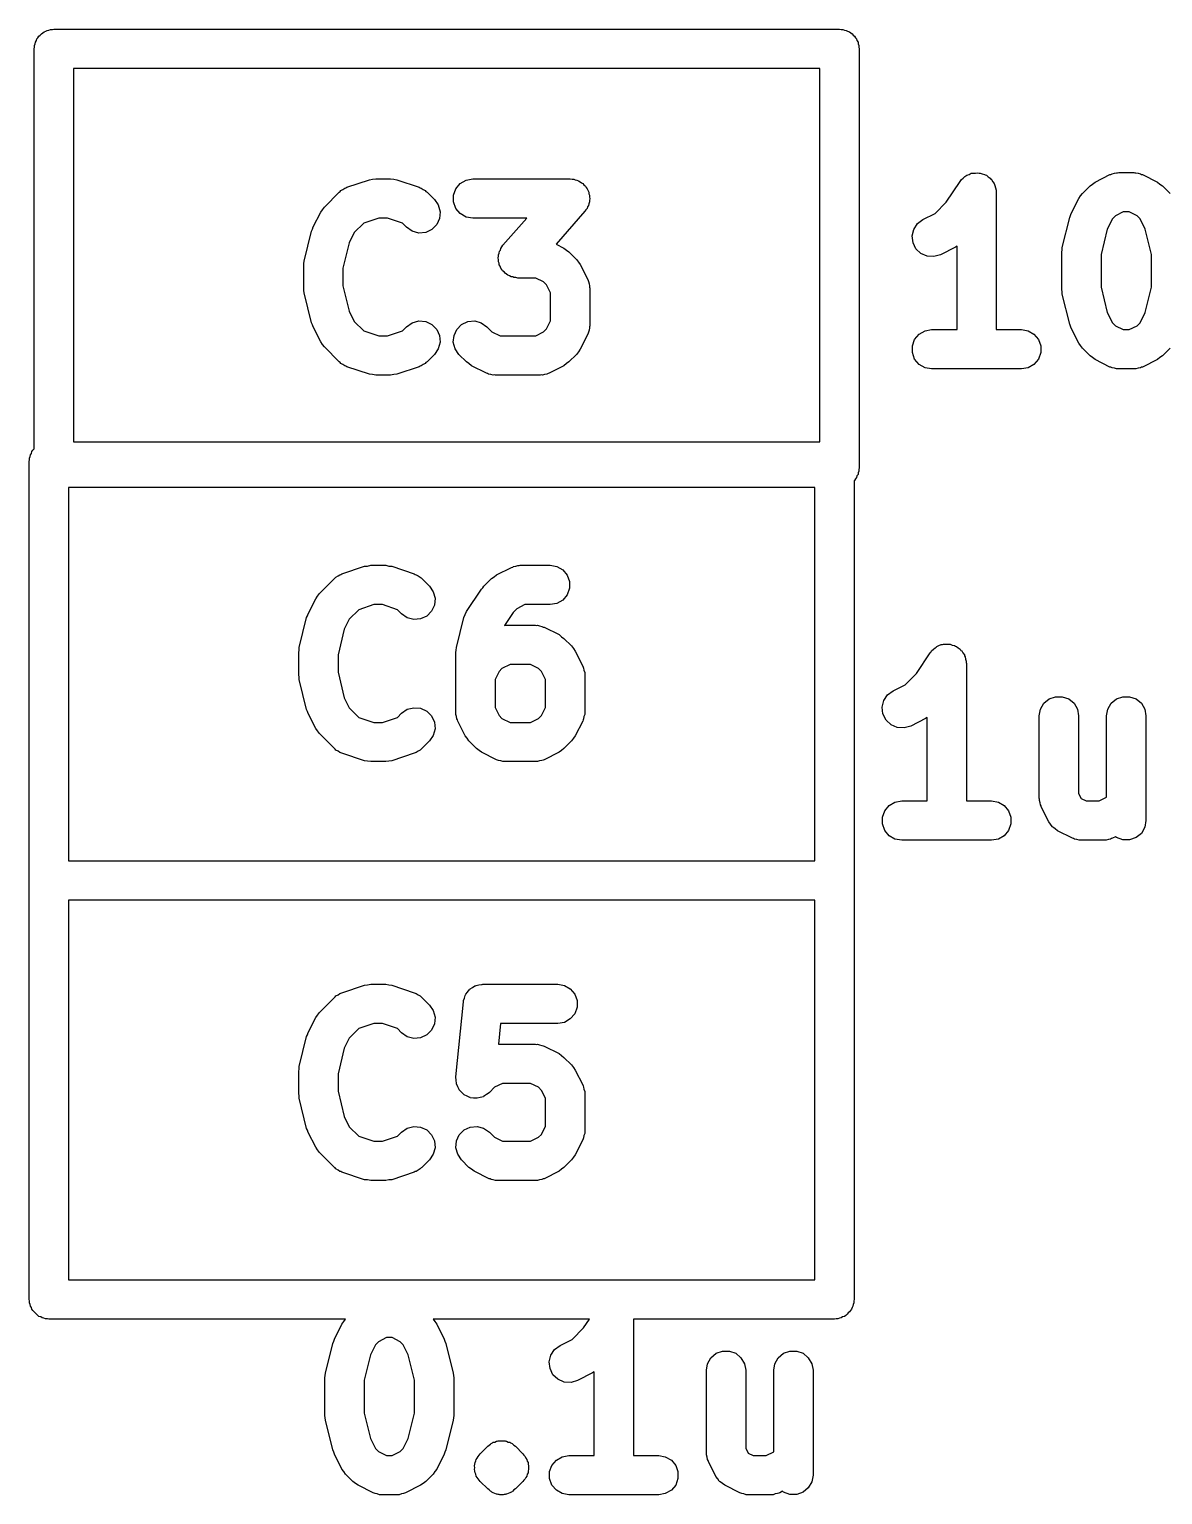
# Model space of a CAD drawing. Extents: x 103.2 to 159.1, y -150.7 to -109.
# Drawn here: x 122.83 to 127.15, y -148.65 to -143.05 of the extents above; entities that cross this region are included whole.
import ezdxf

# ---------------------------------------------------------------- set-up
doc = ezdxf.new("R2010")
doc.units = 0
doc.header["$MEASUREMENT"] = 0
doc.layers.add('BLACK', color=7, linetype='CONTINUOUS')

msp = doc.modelspace()

# ---------------------------------------------------------------- linework, layer by layer
at = {"layer": 'Black'}
for p, q in [((122.877, -143.063), (122.882, -143.059)), ((122.882, -143.059), (122.888, -143.056)), ((122.888, -143.056), (122.893, -143.053)), ((122.893, -143.053), (122.9, -143.052)), ((122.9, -143.052), (122.906, -143.05)), ((122.906, -143.05), (122.913, -143.05)), ((122.913, -143.05), (122.919, -143.049)), ((122.919, -143.049), (125.919, -143.049)), ((125.919, -143.049), (125.926, -143.05)), ((125.926, -143.05), (125.932, -143.05)), ((125.932, -143.05), (125.938, -143.052)), ((125.938, -143.052), (125.945, -143.053)), ((125.945, -143.053), (125.95, -143.056)), ((125.95, -143.056), (125.957, -143.059)), ((125.957, -143.059), (125.962, -143.063)), ((122.845, -143.111), (122.847, -143.104)), ((122.845, -143.117), (122.845, -143.111)), ((122.847, -143.104), (122.849, -143.098)), ((122.849, -143.098), (122.852, -143.092)), ((122.852, -143.092), (122.854, -143.086)), ((122.854, -143.086), (122.858, -143.081)), ((122.858, -143.081), (122.862, -143.075)), ((122.862, -143.075), (122.867, -143.071)), ((122.867, -143.071), (122.871, -143.066)), ((122.871, -143.066), (122.877, -143.063)), ((125.962, -143.063), (125.967, -143.066)), ((125.967, -143.066), (125.972, -143.071)), ((125.972, -143.071), (125.977, -143.075)), ((125.977, -143.075), (125.98, -143.081)), ((125.98, -143.081), (125.984, -143.086)), ((125.984, -143.086), (125.986, -143.092)), ((125.986, -143.092), (125.99, -143.098)), ((125.99, -143.098), (125.991, -143.104)), ((125.991, -143.104), (125.993, -143.111)), ((125.993, -143.111), (125.993, -143.117)), ((122.844, -143.124), (122.845, -143.117)), ((122.844, -144.65), (122.844, -143.124)), ((125.993, -143.117), (125.994, -143.124)), ((125.994, -143.124), (125.994, -144.724)), ((125.844, -143.199), (122.994, -143.199)), ((122.994, -143.199), (122.994, -144.625)), ((125.844, -144.625), (125.844, -143.199)), ((126.385, -143.623), (126.392, -143.617)), ((126.392, -143.617), (126.398, -143.611)), ((126.398, -143.611), (126.402, -143.609)), ((126.402, -143.609), (126.405, -143.606)), ((126.405, -143.606), (126.414, -143.603)), ((126.414, -143.603), (126.422, -143.599)), ((126.422, -143.599), (126.426, -143.599)), ((126.426, -143.599), (126.43, -143.598)), ((126.43, -143.598), (126.439, -143.598)), ((126.439, -143.598), (126.448, -143.597)), ((126.448, -143.597), (126.452, -143.598)), ((126.452, -143.598), (126.456, -143.598)), ((126.456, -143.598), (126.464, -143.601)), ((126.464, -143.601), (126.473, -143.603)), ((126.473, -143.603), (126.476, -143.605)), ((126.476, -143.605), (126.48, -143.606)), ((126.48, -143.606), (126.487, -143.612)), ((126.487, -143.612), (126.495, -143.617)), ((126.495, -143.617), (126.497, -143.621)), ((126.895, -143.633), (126.952, -143.604)), ((126.952, -143.604), (126.956, -143.603)), ((126.956, -143.603), (126.96, -143.601)), ((126.96, -143.601), (126.969, -143.599)), ((126.969, -143.599), (126.977, -143.597)), ((126.977, -143.597), (126.981, -143.597)), ((126.981, -143.597), (126.986, -143.596)), ((126.986, -143.596), (127.043, -143.596)), ((127.043, -143.596), (127.047, -143.597)), ((127.047, -143.597), (127.051, -143.597)), ((127.051, -143.597), (127.06, -143.599)), ((127.06, -143.599), (127.069, -143.601)), ((127.069, -143.601), (127.072, -143.603)), ((127.072, -143.603), (127.076, -143.604)), ((127.076, -143.604), (127.134, -143.633)), ((123.952, -143.728), (124.009, -143.671)), ((124.009, -143.671), (124.012, -143.668)), ((124.012, -143.668), (124.015, -143.665)), ((124.015, -143.665), (124.023, -143.661)), ((124.023, -143.661), (124.03, -143.656)), ((124.03, -143.656), (124.034, -143.655)), ((124.034, -143.655), (124.038, -143.652)), ((124.038, -143.652), (124.124, -143.624)), ((124.124, -143.624), (124.136, -143.622)), ((124.136, -143.622), (124.148, -143.62)), ((124.148, -143.62), (124.205, -143.62)), ((124.205, -143.62), (124.217, -143.622)), ((124.217, -143.622), (124.229, -143.624)), ((124.229, -143.624), (124.314, -143.652)), ((124.314, -143.652), (124.318, -143.655)), ((124.318, -143.655), (124.322, -143.656)), ((124.322, -143.656), (124.329, -143.661)), ((124.329, -143.661), (124.337, -143.665)), ((124.337, -143.665), (124.34, -143.668)), ((124.34, -143.668), (124.344, -143.671)), ((124.344, -143.671), (124.372, -143.699)), ((124.445, -143.682), (124.454, -143.658)), ((124.454, -143.658), (124.471, -143.638)), ((124.471, -143.638), (124.493, -143.625)), ((124.493, -143.625), (124.519, -143.62)), ((124.519, -143.62), (124.891, -143.62)), ((124.891, -143.62), (124.898, -143.621)), ((124.898, -143.621), (124.905, -143.621)), ((124.905, -143.621), (124.91, -143.624)), ((124.91, -143.624), (124.916, -143.625)), ((124.916, -143.625), (124.923, -143.628)), ((124.923, -143.628), (124.929, -143.631)), ((124.929, -143.631), (124.934, -143.635)), ((124.934, -143.635), (124.939, -143.638)), ((124.939, -143.638), (124.943, -143.643)), ((124.943, -143.643), (124.949, -143.648)), ((124.949, -143.648), (124.952, -143.653)), ((124.952, -143.653), (124.955, -143.658)), ((124.955, -143.658), (124.958, -143.664)), ((124.958, -143.664), (124.962, -143.671)), ((124.962, -143.671), (124.962, -143.677)), ((126.327, -143.709), (126.38, -143.63)), ((126.38, -143.63), (126.383, -143.627)), ((126.383, -143.627), (126.385, -143.623)), ((126.497, -143.621), (126.5, -143.623)), ((126.5, -143.623), (126.505, -143.631)), ((126.505, -143.631), (126.51, -143.638)), ((126.51, -143.638), (126.511, -143.642)), ((126.511, -143.642), (126.513, -143.646)), ((126.513, -143.646), (126.515, -143.655)), ((126.515, -143.655), (126.517, -143.663)), ((126.517, -143.663), (126.517, -143.667)), ((126.517, -143.667), (126.518, -143.671)), ((126.518, -143.671), (126.518, -144.196)), ((126.847, -143.676), (126.876, -143.647)), ((126.876, -143.647), (126.885, -143.64)), ((126.885, -143.64), (126.895, -143.633)), ((127.134, -143.633), (127.143, -143.64)), ((127.143, -143.64), (127.153, -143.647)), ((127.153, -143.647), (127.182, -143.676)), ((123.945, -143.738), (123.952, -143.728)), ((124.372, -143.699), (124.387, -143.72)), ((124.387, -143.72), (124.394, -143.746)), ((124.445, -143.708), (124.445, -143.682)), ((124.454, -143.733), (124.445, -143.708)), ((124.957, -143.727), (124.955, -143.733)), ((124.96, -143.722), (124.957, -143.727)), ((124.962, -143.715), (124.96, -143.722)), ((124.962, -143.677), (124.964, -143.682)), ((124.964, -143.708), (124.962, -143.715)), ((124.964, -143.682), (124.964, -143.689)), ((124.964, -143.689), (124.966, -143.697)), ((124.966, -143.697), (124.964, -143.702)), ((124.964, -143.702), (124.964, -143.708)), ((126.284, -143.753), (126.327, -143.709)), ((126.804, -143.752), (126.833, -143.695)), ((126.833, -143.695), (126.84, -143.685)), ((126.84, -143.685), (126.847, -143.676)), ((123.909, -143.804), (123.938, -143.747)), ((123.938, -143.747), (123.945, -143.738)), ((124.16, -143.77), (124.102, -143.789)), ((124.193, -143.77), (124.16, -143.77)), ((124.25, -143.789), (124.193, -143.77)), ((124.392, -143.772), (124.381, -143.795)), ((124.394, -143.746), (124.392, -143.772)), ((124.471, -143.752), (124.454, -143.733)), ((124.493, -143.766), (124.471, -143.752)), ((124.519, -143.77), (124.493, -143.766)), ((124.725, -143.77), (124.519, -143.77)), ((124.634, -143.874), (124.725, -143.77)), ((124.947, -143.744), (124.837, -143.87)), ((124.951, -143.738), (124.947, -143.744)), ((124.955, -143.733), (124.951, -143.738)), ((126.217, -143.791), (126.238, -143.776)), ((126.238, -143.776), (126.284, -143.753)), ((126.77, -143.882), (126.799, -143.768)), ((126.799, -143.768), (126.802, -143.76)), ((126.802, -143.76), (126.804, -143.752)), ((126.962, -143.773), (126.942, -143.812)), ((126.973, -143.762), (126.962, -143.773)), ((127.003, -143.746), (126.973, -143.762)), ((127.025, -143.746), (127.003, -143.746)), ((127.056, -143.762), (127.025, -143.746)), ((127.067, -143.773), (127.056, -143.762)), ((127.086, -143.812), (127.067, -143.773)), ((123.875, -143.934), (123.903, -143.82)), ((123.903, -143.82), (123.907, -143.812)), ((123.907, -143.812), (123.909, -143.804)), ((124.066, -143.825), (124.047, -143.864)), ((124.102, -143.789), (124.066, -143.825)), ((124.266, -143.805), (124.25, -143.789)), ((124.287, -143.82), (124.266, -143.805)), ((124.313, -143.827), (124.287, -143.82)), ((124.339, -143.825), (124.313, -143.827)), ((124.362, -143.814), (124.339, -143.825)), ((124.381, -143.795), (124.362, -143.814)), ((126.197, -143.838), (126.203, -143.813)), ((126.2, -143.864), (126.197, -143.838)), ((126.203, -143.813), (126.217, -143.791)), ((126.942, -143.812), (126.918, -143.909)), ((127.111, -143.909), (127.086, -143.812)), ((124.047, -143.864), (124.023, -143.961)), ((124.619, -143.904), (124.621, -143.896)), ((124.621, -143.896), (124.624, -143.892)), ((124.624, -143.892), (124.626, -143.886)), ((124.626, -143.886), (124.63, -143.88)), ((124.63, -143.88), (124.634, -143.874)), ((124.837, -143.87), (124.867, -143.885)), ((124.867, -143.885), (124.877, -143.892)), ((124.877, -143.892), (124.886, -143.899)), ((126.211, -143.888), (126.2, -143.864)), ((126.23, -143.905), (126.211, -143.888)), ((126.362, -143.881), (126.305, -143.91)), ((126.368, -143.877), (126.362, -143.881)), ((126.368, -144.196), (126.368, -143.877)), ((126.768, -143.9), (126.769, -143.891)), ((126.769, -143.891), (126.77, -143.882)), ((123.873, -143.952), (123.874, -143.943)), ((123.873, -144.038), (123.873, -143.952)), ((123.874, -143.943), (123.875, -143.934)), ((124.616, -143.922), (124.617, -143.916)), ((124.617, -143.929), (124.616, -143.922)), ((124.617, -143.911), (124.619, -143.904)), ((124.617, -143.916), (124.617, -143.911)), ((124.617, -143.937), (124.617, -143.929)), ((124.619, -143.942), (124.617, -143.937)), ((124.62, -143.948), (124.619, -143.942)), ((124.623, -143.954), (124.62, -143.948)), ((124.626, -143.961), (124.623, -143.954)), ((124.886, -143.899), (124.915, -143.928)), ((124.915, -143.928), (124.922, -143.938)), ((124.922, -143.938), (124.929, -143.947)), ((124.929, -143.947), (124.958, -144.004)), ((126.254, -143.916), (126.23, -143.905)), ((126.28, -143.917), (126.254, -143.916)), ((126.305, -143.91), (126.28, -143.917)), ((126.768, -144.043), (126.768, -143.9)), ((126.918, -143.909), (126.918, -144.034)), ((127.111, -144.034), (127.111, -143.909)), ((124.023, -143.961), (124.023, -144.029)), ((124.629, -143.966), (124.626, -143.961)), ((124.632, -143.971), (124.629, -143.966)), ((124.638, -143.975), (124.632, -143.971)), ((124.642, -143.981), (124.638, -143.975)), ((124.647, -143.984), (124.642, -143.981)), ((124.652, -143.988), (124.647, -143.984)), ((124.659, -143.99), (124.652, -143.988)), ((124.665, -143.994), (124.659, -143.99)), ((124.671, -143.995), (124.665, -143.994)), ((124.676, -143.997), (124.671, -143.995)), ((124.683, -143.997), (124.676, -143.997)), ((124.691, -143.999), (124.683, -143.997)), ((124.759, -143.999), (124.691, -143.999)), ((124.789, -144.014), (124.759, -143.999)), ((124.958, -144.004), (124.959, -144.008)), ((124.959, -144.008), (124.961, -144.012)), ((123.874, -144.047), (123.873, -144.038)), ((123.875, -144.056), (123.874, -144.047)), ((123.903, -144.17), (123.875, -144.056)), ((124.023, -144.029), (124.047, -144.126)), ((124.8, -144.025), (124.789, -144.014)), ((124.816, -144.056), (124.8, -144.025)), ((124.816, -144.163), (124.816, -144.056)), ((124.961, -144.012), (124.963, -144.021)), ((124.963, -144.021), (124.965, -144.029)), ((124.965, -144.029), (124.965, -144.034)), ((124.965, -144.034), (124.966, -144.038)), ((124.966, -144.038), (124.966, -144.181)), ((126.769, -144.052), (126.768, -144.043)), ((126.77, -144.061), (126.769, -144.052)), ((126.799, -144.175), (126.77, -144.061)), ((126.918, -144.034), (126.942, -144.131)), ((127.086, -144.131), (127.111, -144.034)), ((123.907, -144.178), (123.903, -144.17)), ((123.909, -144.186), (123.907, -144.178)), ((124.047, -144.126), (124.066, -144.165)), ((124.066, -144.165), (124.102, -144.201)), ((124.266, -144.185), (124.287, -144.17)), ((124.287, -144.17), (124.313, -144.163)), ((124.313, -144.163), (124.339, -144.165)), ((124.339, -144.165), (124.362, -144.176)), ((124.362, -144.176), (124.381, -144.195)), ((124.458, -144.195), (124.476, -144.176)), ((124.476, -144.176), (124.5, -144.165)), ((124.5, -144.165), (124.526, -144.163)), ((124.526, -144.163), (124.551, -144.17)), ((124.551, -144.17), (124.572, -144.185)), ((124.8, -144.193), (124.816, -144.163)), ((126.802, -144.183), (126.799, -144.175)), ((126.942, -144.131), (126.962, -144.17)), ((126.962, -144.17), (126.973, -144.181)), ((127.056, -144.181), (127.067, -144.17)), ((127.067, -144.17), (127.086, -144.131)), ((123.938, -144.243), (123.909, -144.186)), ((124.102, -144.201), (124.16, -144.22)), ((124.16, -144.22), (124.193, -144.22)), ((124.193, -144.22), (124.25, -144.201)), ((124.25, -144.201), (124.266, -144.185)), ((124.381, -144.195), (124.392, -144.218)), ((124.392, -144.218), (124.394, -144.244)), ((124.444, -144.244), (124.447, -144.218)), ((124.447, -144.218), (124.458, -144.195)), ((124.572, -144.185), (124.592, -144.205)), ((124.592, -144.205), (124.623, -144.22)), ((124.623, -144.22), (124.759, -144.22)), ((124.759, -144.22), (124.789, -144.205)), ((124.789, -144.205), (124.8, -144.193)), ((124.958, -144.214), (124.929, -144.271)), ((124.959, -144.21), (124.958, -144.214)), ((124.961, -144.206), (124.959, -144.21)), ((124.963, -144.198), (124.961, -144.206)), ((124.965, -144.189), (124.963, -144.198)), ((124.966, -144.181), (124.965, -144.185)), ((124.965, -144.185), (124.965, -144.189)), ((126.198, -144.258), (126.206, -144.234)), ((126.206, -144.234), (126.223, -144.214)), ((126.223, -144.214), (126.246, -144.201)), ((126.246, -144.201), (126.271, -144.196)), ((126.271, -144.196), (126.368, -144.196)), ((126.518, -144.196), (126.614, -144.196)), ((126.614, -144.196), (126.64, -144.201)), ((126.64, -144.201), (126.662, -144.214)), ((126.662, -144.214), (126.679, -144.234)), ((126.679, -144.234), (126.688, -144.258)), ((126.804, -144.191), (126.802, -144.183)), ((126.833, -144.248), (126.804, -144.191)), ((126.973, -144.181), (127.003, -144.196)), ((127.003, -144.196), (127.025, -144.196)), ((127.025, -144.196), (127.056, -144.181)), ((123.945, -144.253), (123.938, -144.243)), ((123.952, -144.262), (123.945, -144.253)), ((124.009, -144.319), (123.952, -144.262)), ((124.387, -144.27), (124.372, -144.291)), ((124.394, -144.244), (124.387, -144.27)), ((124.451, -144.27), (124.444, -144.244)), ((124.466, -144.291), (124.451, -144.27)), ((124.922, -144.281), (124.915, -144.291)), ((124.929, -144.271), (124.922, -144.281)), ((126.198, -144.284), (126.198, -144.258)), ((126.206, -144.309), (126.198, -144.284)), ((126.688, -144.284), (126.679, -144.309)), ((126.688, -144.258), (126.688, -144.284)), ((126.84, -144.257), (126.833, -144.248)), ((126.847, -144.267), (126.84, -144.257)), ((126.876, -144.296), (126.847, -144.267)), ((127.182, -144.267), (127.153, -144.296)), ((124.012, -144.322), (124.009, -144.319)), ((124.015, -144.325), (124.012, -144.322)), ((124.023, -144.329), (124.015, -144.325)), ((124.03, -144.334), (124.023, -144.329)), ((124.034, -144.336), (124.03, -144.334)), ((124.038, -144.338), (124.034, -144.336)), ((124.124, -144.366), (124.038, -144.338)), ((124.314, -144.338), (124.229, -144.366)), ((124.318, -144.336), (124.314, -144.338)), ((124.322, -144.334), (124.318, -144.336)), ((124.329, -144.329), (124.322, -144.334)), ((124.337, -144.325), (124.329, -144.329)), ((124.34, -144.322), (124.337, -144.325)), ((124.344, -144.319), (124.34, -144.322)), ((124.372, -144.291), (124.344, -144.319)), ((124.495, -144.319), (124.466, -144.291)), ((124.504, -144.326), (124.495, -144.319)), ((124.514, -144.334), (124.504, -144.326)), ((124.571, -144.362), (124.514, -144.334)), ((124.867, -144.334), (124.81, -144.362)), ((124.877, -144.326), (124.867, -144.334)), ((124.886, -144.319), (124.877, -144.326)), ((124.915, -144.291), (124.886, -144.319)), ((126.223, -144.329), (126.206, -144.309)), ((126.246, -144.342), (126.223, -144.329)), ((126.271, -144.346), (126.246, -144.342)), ((126.614, -144.346), (126.271, -144.346)), ((126.64, -144.342), (126.614, -144.346)), ((126.662, -144.329), (126.64, -144.342)), ((126.679, -144.309), (126.662, -144.329)), ((126.885, -144.303), (126.876, -144.296)), ((126.895, -144.31), (126.885, -144.303)), ((126.952, -144.339), (126.895, -144.31)), ((126.956, -144.34), (126.952, -144.339)), ((126.96, -144.342), (126.956, -144.34)), ((126.969, -144.343), (126.96, -144.342)), ((126.977, -144.346), (126.969, -144.343)), ((126.981, -144.346), (126.977, -144.346)), ((126.986, -144.346), (126.981, -144.346)), ((127.043, -144.346), (126.986, -144.346)), ((127.047, -144.346), (127.043, -144.346)), ((127.051, -144.346), (127.047, -144.346)), ((127.06, -144.343), (127.051, -144.346)), ((127.069, -144.342), (127.06, -144.343)), ((127.072, -144.34), (127.069, -144.342)), ((127.076, -144.339), (127.072, -144.34)), ((127.134, -144.31), (127.076, -144.339)), ((127.143, -144.303), (127.134, -144.31)), ((127.153, -144.296), (127.143, -144.303)), ((124.136, -144.368), (124.124, -144.366)), ((124.148, -144.37), (124.136, -144.368)), ((124.205, -144.37), (124.148, -144.37)), ((124.217, -144.368), (124.205, -144.37)), ((124.229, -144.366), (124.217, -144.368)), ((124.575, -144.363), (124.571, -144.362)), ((124.579, -144.366), (124.575, -144.363)), ((124.588, -144.367), (124.579, -144.366)), ((124.596, -144.37), (124.588, -144.367)), ((124.601, -144.369), (124.596, -144.37)), ((124.605, -144.37), (124.601, -144.369)), ((124.776, -144.37), (124.605, -144.37)), ((124.78, -144.369), (124.776, -144.37)), ((124.785, -144.37), (124.78, -144.369)), ((124.793, -144.367), (124.785, -144.37)), ((124.802, -144.366), (124.793, -144.367)), ((124.806, -144.363), (124.802, -144.366)), ((124.81, -144.362), (124.806, -144.363)), ((122.994, -144.625), (125.844, -144.625)), ((122.826, -144.687), (122.828, -144.681)), ((122.828, -144.681), (122.83, -144.674)), ((122.83, -144.674), (122.833, -144.669)), ((122.833, -144.669), (122.835, -144.662)), ((122.835, -144.662), (122.839, -144.657)), ((122.839, -144.657), (122.843, -144.652)), ((122.843, -144.652), (122.844, -144.65)), ((122.825, -144.7), (122.826, -144.694)), ((122.825, -147.9), (122.825, -144.7)), ((122.826, -144.694), (122.826, -144.687)), ((125.993, -144.737), (125.991, -144.743)), ((125.994, -144.724), (125.993, -144.73)), ((125.993, -144.73), (125.993, -144.737)), ((125.977, -144.772), (125.975, -144.773)), ((125.975, -144.773), (125.975, -147.9)), ((125.98, -144.766), (125.977, -144.772)), ((125.984, -144.761), (125.98, -144.766)), ((125.986, -144.755), (125.984, -144.761)), ((125.99, -144.749), (125.986, -144.755)), ((125.991, -144.743), (125.99, -144.749)), ((125.825, -144.799), (122.975, -144.799)), ((122.975, -144.799), (122.975, -146.225)), ((125.825, -146.225), (125.825, -144.799)), ((124.015, -145.131), (124.019, -145.129)), ((124.019, -145.129), (124.105, -145.1)), ((124.105, -145.1), (124.117, -145.099)), ((124.117, -145.099), (124.129, -145.096)), ((124.129, -145.096), (124.186, -145.096)), ((124.186, -145.096), (124.198, -145.099)), ((124.198, -145.099), (124.209, -145.1)), ((124.209, -145.1), (124.295, -145.129)), ((124.295, -145.129), (124.299, -145.131)), ((124.609, -145.133), (124.666, -145.104)), ((124.666, -145.104), (124.671, -145.103)), ((124.671, -145.103), (124.674, -145.101)), ((124.674, -145.101), (124.683, -145.099)), ((124.683, -145.099), (124.691, -145.097)), ((124.691, -145.097), (124.696, -145.097)), ((124.696, -145.097), (124.7, -145.096)), ((124.7, -145.096), (124.814, -145.096)), ((124.814, -145.096), (124.84, -145.101)), ((124.84, -145.101), (124.862, -145.114)), ((124.862, -145.114), (124.879, -145.134)), ((123.933, -145.204), (123.99, -145.147)), ((123.99, -145.147), (123.993, -145.144)), ((123.993, -145.144), (123.996, -145.141)), ((123.996, -145.141), (124.004, -145.137)), ((124.004, -145.137), (124.011, -145.132)), ((124.011, -145.132), (124.015, -145.131)), ((124.299, -145.131), (124.303, -145.132)), ((124.303, -145.132), (124.31, -145.137)), ((124.31, -145.137), (124.318, -145.141)), ((124.318, -145.141), (124.321, -145.144)), ((124.321, -145.144), (124.324, -145.147)), ((124.324, -145.147), (124.353, -145.176)), ((124.353, -145.176), (124.368, -145.197)), ((124.552, -145.187), (124.557, -145.182)), ((124.557, -145.182), (124.561, -145.176)), ((124.561, -145.176), (124.59, -145.147)), ((124.59, -145.147), (124.6, -145.14)), ((124.6, -145.14), (124.609, -145.133)), ((124.879, -145.134), (124.888, -145.158)), ((124.888, -145.184), (124.879, -145.209)), ((124.888, -145.158), (124.888, -145.184)), ((123.89, -145.281), (123.919, -145.224)), ((123.919, -145.224), (123.926, -145.214)), ((123.926, -145.214), (123.933, -145.204)), ((124.368, -145.197), (124.375, -145.222)), ((124.375, -145.222), (124.372, -145.248)), ((124.495, -145.273), (124.552, -145.187)), ((124.84, -145.242), (124.814, -145.246)), ((124.862, -145.229), (124.84, -145.242)), ((124.879, -145.209), (124.862, -145.229)), ((123.856, -145.41), (123.884, -145.296)), ((123.884, -145.296), (123.888, -145.289)), ((123.888, -145.289), (123.89, -145.281)), ((124.083, -145.266), (124.047, -145.302)), ((124.141, -145.246), (124.083, -145.266)), ((124.174, -145.246), (124.141, -145.246)), ((124.231, -145.266), (124.174, -145.246)), ((124.247, -145.282), (124.231, -145.266)), ((124.268, -145.297), (124.247, -145.282)), ((124.293, -145.303), (124.268, -145.297)), ((124.343, -145.29), (124.319, -145.301)), ((124.361, -145.272), (124.343, -145.29)), ((124.372, -145.248), (124.361, -145.272)), ((124.456, -145.41), (124.484, -145.296)), ((124.484, -145.296), (124.49, -145.284)), ((124.49, -145.284), (124.495, -145.273)), ((124.673, -145.276), (124.64, -145.326)), ((124.687, -145.262), (124.673, -145.276)), ((124.718, -145.246), (124.687, -145.262)), ((124.814, -145.246), (124.718, -145.246)), ((124.028, -145.34), (124.004, -145.438)), ((124.047, -145.302), (124.028, -145.34)), ((124.319, -145.301), (124.293, -145.303)), ((124.64, -145.326), (124.643, -145.325)), ((124.643, -145.325), (124.757, -145.325)), ((124.757, -145.325), (124.761, -145.326)), ((124.761, -145.326), (124.766, -145.325)), ((124.766, -145.325), (124.774, -145.328)), ((124.774, -145.328), (124.783, -145.33)), ((124.783, -145.33), (124.787, -145.332)), ((124.787, -145.332), (124.791, -145.333)), ((124.791, -145.333), (124.848, -145.361)), ((123.855, -145.42), (123.856, -145.41)), ((124.455, -145.42), (124.456, -145.41)), ((124.848, -145.361), (124.857, -145.369)), ((124.857, -145.369), (124.867, -145.376)), ((124.867, -145.376), (124.896, -145.404)), ((124.896, -145.404), (124.903, -145.414)), ((126.284, -145.411), (126.288, -145.409)), ((126.288, -145.409), (126.291, -145.406)), ((126.291, -145.406), (126.299, -145.403)), ((126.299, -145.403), (126.308, -145.399)), ((126.308, -145.399), (126.312, -145.399)), ((126.312, -145.399), (126.316, -145.398)), ((126.316, -145.398), (126.325, -145.398)), ((126.325, -145.398), (126.333, -145.397)), ((126.333, -145.397), (126.337, -145.398)), ((126.337, -145.398), (126.342, -145.398)), ((126.342, -145.398), (126.35, -145.401)), ((126.35, -145.401), (126.359, -145.403)), ((126.359, -145.403), (126.362, -145.405)), ((126.362, -145.405), (126.366, -145.406)), ((126.366, -145.406), (126.373, -145.412)), ((123.854, -145.429), (123.855, -145.42)), ((123.854, -145.514), (123.854, -145.429)), ((124.004, -145.438), (124.004, -145.505)), ((124.454, -145.429), (124.455, -145.42)), ((124.454, -145.657), (124.454, -145.429)), ((124.903, -145.414), (124.91, -145.424)), ((124.91, -145.424), (124.939, -145.481)), ((126.213, -145.509), (126.266, -145.43)), ((126.266, -145.43), (126.269, -145.427)), ((126.269, -145.427), (126.271, -145.423)), ((126.271, -145.423), (126.278, -145.417)), ((126.278, -145.417), (126.284, -145.411)), ((126.373, -145.412), (126.38, -145.417)), ((126.38, -145.417), (126.383, -145.421)), ((126.383, -145.421), (126.386, -145.423)), ((126.386, -145.423), (126.39, -145.431)), ((126.39, -145.431), (126.396, -145.438)), ((126.396, -145.438), (126.397, -145.442)), ((126.397, -145.442), (126.399, -145.446)), ((126.399, -145.446), (126.401, -145.455)), ((126.401, -145.455), (126.403, -145.463)), ((126.403, -145.463), (126.403, -145.467)), ((123.855, -145.523), (123.854, -145.514)), ((124.004, -145.505), (124.028, -145.602)), ((124.619, -145.502), (124.604, -145.532)), ((124.63, -145.49), (124.619, -145.502)), ((124.661, -145.475), (124.63, -145.49)), ((124.739, -145.475), (124.661, -145.475)), ((124.77, -145.49), (124.739, -145.475)), ((124.781, -145.502), (124.77, -145.49)), ((124.796, -145.532), (124.781, -145.502)), ((124.939, -145.481), (124.94, -145.485)), ((124.94, -145.485), (124.942, -145.489)), ((124.942, -145.489), (124.943, -145.497)), ((124.943, -145.497), (124.946, -145.506)), ((124.946, -145.506), (124.946, -145.51)), ((124.946, -145.51), (124.946, -145.514)), ((124.946, -145.514), (124.946, -145.657)), ((126.17, -145.553), (126.213, -145.509)), ((126.403, -145.467), (126.404, -145.471)), ((126.404, -145.471), (126.404, -145.996)), ((123.856, -145.532), (123.855, -145.523)), ((123.884, -145.647), (123.856, -145.532)), ((124.604, -145.532), (124.604, -145.639)), ((124.796, -145.639), (124.796, -145.532)), ((126.103, -145.591), (126.124, -145.576)), ((126.124, -145.576), (126.17, -145.553)), ((124.028, -145.602), (124.047, -145.641)), ((126.082, -145.638), (126.088, -145.613)), ((126.088, -145.613), (126.103, -145.591)), ((126.687, -145.646), (126.7, -145.623)), ((126.7, -145.623), (126.72, -145.606)), ((126.72, -145.606), (126.744, -145.598)), ((126.744, -145.598), (126.77, -145.598)), ((126.77, -145.598), (126.795, -145.606)), ((126.795, -145.606), (126.815, -145.623)), ((126.815, -145.623), (126.828, -145.646)), ((126.944, -145.646), (126.957, -145.623)), ((126.957, -145.623), (126.977, -145.606)), ((126.977, -145.606), (127.001, -145.598)), ((127.001, -145.598), (127.027, -145.598)), ((127.027, -145.598), (127.052, -145.606)), ((127.052, -145.606), (127.072, -145.623)), ((127.072, -145.623), (127.085, -145.646)), ((123.888, -145.654), (123.884, -145.647)), ((123.89, -145.662), (123.888, -145.654)), ((123.919, -145.719), (123.89, -145.662)), ((124.047, -145.641), (124.083, -145.677)), ((124.083, -145.677), (124.141, -145.696)), ((124.174, -145.696), (124.231, -145.677)), ((124.231, -145.677), (124.247, -145.661)), ((124.247, -145.661), (124.268, -145.646)), ((124.268, -145.646), (124.293, -145.64)), ((124.293, -145.64), (124.319, -145.642)), ((124.319, -145.642), (124.343, -145.653)), ((124.343, -145.653), (124.361, -145.671)), ((124.361, -145.671), (124.372, -145.695)), ((124.454, -145.661), (124.454, -145.657)), ((124.454, -145.666), (124.454, -145.661)), ((124.457, -145.674), (124.454, -145.666)), ((124.458, -145.683), (124.457, -145.674)), ((124.46, -145.687), (124.458, -145.683)), ((124.461, -145.691), (124.46, -145.687)), ((124.604, -145.639), (124.619, -145.67)), ((124.619, -145.67), (124.63, -145.681)), ((124.63, -145.681), (124.661, -145.696)), ((124.739, -145.696), (124.77, -145.681)), ((124.77, -145.681), (124.781, -145.67)), ((124.781, -145.67), (124.796, -145.639)), ((124.94, -145.687), (124.939, -145.691)), ((124.942, -145.683), (124.94, -145.687)), ((124.943, -145.674), (124.942, -145.683)), ((124.946, -145.666), (124.943, -145.674)), ((124.946, -145.657), (124.946, -145.661)), ((124.946, -145.661), (124.946, -145.666)), ((126.085, -145.664), (126.082, -145.638)), ((126.097, -145.688), (126.085, -145.664)), ((126.116, -145.705), (126.097, -145.688)), ((126.248, -145.681), (126.191, -145.71)), ((126.254, -145.677), (126.248, -145.681)), ((126.254, -145.996), (126.254, -145.677)), ((126.682, -145.671), (126.687, -145.646)), ((126.682, -145.986), (126.682, -145.671)), ((126.828, -145.646), (126.832, -145.671)), ((126.832, -145.671), (126.832, -145.968)), ((126.939, -145.671), (126.944, -145.646)), ((126.939, -145.982), (126.939, -145.671)), ((127.085, -145.646), (127.089, -145.671)), ((127.089, -145.671), (127.089, -146.071)), ((123.926, -145.729), (123.919, -145.719)), ((123.933, -145.739), (123.926, -145.729)), ((123.99, -145.796), (123.933, -145.739)), ((124.141, -145.696), (124.174, -145.696)), ((124.375, -145.721), (124.368, -145.746)), ((124.372, -145.695), (124.375, -145.721)), ((124.49, -145.748), (124.461, -145.691)), ((124.661, -145.696), (124.739, -145.696)), ((124.939, -145.691), (124.91, -145.748)), ((126.14, -145.716), (126.116, -145.705)), ((126.166, -145.717), (126.14, -145.716)), ((126.191, -145.71), (126.166, -145.717)), ((123.993, -145.798), (123.99, -145.796)), ((123.996, -145.802), (123.993, -145.798)), ((124.321, -145.798), (124.318, -145.802)), ((124.324, -145.796), (124.321, -145.798)), ((124.353, -145.767), (124.324, -145.796)), ((124.368, -145.746), (124.353, -145.767)), ((124.497, -145.757), (124.49, -145.748)), ((124.504, -145.767), (124.497, -145.757)), ((124.533, -145.796), (124.504, -145.767)), ((124.543, -145.803), (124.533, -145.796)), ((124.867, -145.796), (124.857, -145.803)), ((124.896, -145.767), (124.867, -145.796)), ((124.903, -145.757), (124.896, -145.767)), ((124.91, -145.748), (124.903, -145.757)), ((124.004, -145.806), (123.996, -145.802)), ((124.011, -145.811), (124.004, -145.806)), ((124.015, -145.812), (124.011, -145.811)), ((124.019, -145.814), (124.015, -145.812)), ((124.105, -145.843), (124.019, -145.814)), ((124.117, -145.844), (124.105, -145.843)), ((124.129, -145.846), (124.117, -145.844)), ((124.186, -145.846), (124.129, -145.846)), ((124.198, -145.844), (124.186, -145.846)), ((124.209, -145.843), (124.198, -145.844)), ((124.295, -145.814), (124.209, -145.843)), ((124.299, -145.812), (124.295, -145.814)), ((124.303, -145.811), (124.299, -145.812)), ((124.31, -145.806), (124.303, -145.811)), ((124.318, -145.802), (124.31, -145.806)), ((124.552, -145.81), (124.543, -145.803)), ((124.609, -145.839), (124.552, -145.81)), ((124.613, -145.84), (124.609, -145.839)), ((124.617, -145.842), (124.613, -145.84)), ((124.626, -145.843), (124.617, -145.842)), ((124.634, -145.846), (124.626, -145.843)), ((124.639, -145.846), (124.634, -145.846)), ((124.643, -145.846), (124.639, -145.846)), ((124.757, -145.846), (124.643, -145.846)), ((124.761, -145.846), (124.757, -145.846)), ((124.766, -145.846), (124.761, -145.846)), ((124.774, -145.843), (124.766, -145.846)), ((124.783, -145.842), (124.774, -145.843)), ((124.787, -145.84), (124.783, -145.842)), ((124.791, -145.839), (124.787, -145.84)), ((124.848, -145.81), (124.791, -145.839)), ((124.857, -145.803), (124.848, -145.81)), ((126.832, -145.968), (126.842, -145.987)), ((126.092, -146.034), (126.109, -146.014)), ((126.109, -146.014), (126.131, -146.001)), ((126.131, -146.001), (126.157, -145.996)), ((126.157, -145.996), (126.254, -145.996)), ((126.404, -145.996), (126.5, -145.996)), ((126.5, -145.996), (126.526, -146.001)), ((126.526, -146.001), (126.548, -146.014)), ((126.548, -146.014), (126.565, -146.034)), ((126.683, -145.99), (126.682, -145.986)), ((126.683, -145.994), (126.683, -145.99)), ((126.685, -146.003), (126.683, -145.994)), ((126.687, -146.011), (126.685, -146.003)), ((126.689, -146.015), (126.687, -146.011)), ((126.69, -146.019), (126.689, -146.015)), ((126.719, -146.076), (126.69, -146.019)), ((126.842, -145.987), (126.861, -145.996)), ((126.861, -145.996), (126.911, -145.996)), ((126.911, -145.996), (126.939, -145.982)), ((126.083, -146.058), (126.092, -146.034)), ((126.083, -146.084), (126.083, -146.058)), ((126.565, -146.034), (126.574, -146.058)), ((126.574, -146.058), (126.574, -146.084)), ((126.725, -146.085), (126.719, -146.076)), ((127.089, -146.071), (127.085, -146.097)), ((126.092, -146.109), (126.083, -146.084)), ((126.109, -146.129), (126.092, -146.109)), ((126.131, -146.142), (126.109, -146.129)), ((126.548, -146.129), (126.526, -146.142)), ((126.565, -146.109), (126.548, -146.129)), ((126.574, -146.084), (126.565, -146.109)), ((126.731, -146.094), (126.725, -146.085)), ((126.733, -146.096), (126.731, -146.094)), ((126.734, -146.097), (126.733, -146.096)), ((126.743, -146.103), (126.734, -146.097)), ((126.752, -146.11), (126.743, -146.103)), ((126.809, -146.139), (126.752, -146.11)), ((126.973, -146.133), (126.962, -146.139)), ((126.977, -146.136), (126.973, -146.133)), ((127.001, -146.145), (126.977, -146.136)), ((127.052, -146.136), (127.027, -146.145)), ((127.072, -146.12), (127.052, -146.136)), ((127.085, -146.097), (127.072, -146.12)), ((126.157, -146.146), (126.131, -146.142)), ((126.5, -146.146), (126.157, -146.146)), ((126.526, -146.142), (126.5, -146.146)), ((126.813, -146.14), (126.809, -146.139)), ((126.817, -146.142), (126.813, -146.14)), ((126.826, -146.143), (126.817, -146.142)), ((126.834, -146.146), (126.826, -146.143)), ((126.839, -146.146), (126.834, -146.146)), ((126.843, -146.146), (126.839, -146.146)), ((126.929, -146.146), (126.843, -146.146)), ((126.933, -146.146), (126.929, -146.146)), ((126.937, -146.146), (126.933, -146.146)), ((126.946, -146.143), (126.937, -146.146)), ((126.954, -146.142), (126.946, -146.143)), ((126.958, -146.14), (126.954, -146.142)), ((126.962, -146.139), (126.958, -146.14)), ((127.027, -146.145), (127.001, -146.145)), ((122.975, -146.225), (125.825, -146.225)), ((125.825, -146.375), (122.975, -146.375)), ((122.975, -146.375), (122.975, -147.825)), ((125.825, -147.825), (125.825, -146.375)), ((124.117, -146.699), (124.129, -146.696)), ((124.129, -146.696), (124.186, -146.696)), ((124.186, -146.696), (124.198, -146.699)), ((124.542, -146.699), (124.552, -146.697)), ((124.552, -146.697), (124.554, -146.697)), ((124.554, -146.697), (124.557, -146.696)), ((124.557, -146.696), (124.843, -146.696)), ((124.843, -146.696), (124.869, -146.701)), ((123.933, -146.804), (123.99, -146.747)), ((123.99, -146.747), (123.993, -146.744)), ((123.993, -146.744), (123.996, -146.741)), ((123.996, -146.741), (124.004, -146.737)), ((124.004, -146.737), (124.011, -146.732)), ((124.011, -146.732), (124.015, -146.731)), ((124.015, -146.731), (124.019, -146.729)), ((124.019, -146.729), (124.105, -146.7)), ((124.105, -146.7), (124.117, -146.699)), ((124.198, -146.699), (124.209, -146.7)), ((124.209, -146.7), (124.295, -146.729)), ((124.295, -146.729), (124.299, -146.731)), ((124.299, -146.731), (124.303, -146.732)), ((124.303, -146.732), (124.31, -146.737)), ((124.31, -146.737), (124.318, -146.741)), ((124.318, -146.741), (124.321, -146.744)), ((124.321, -146.744), (124.324, -146.747)), ((124.324, -146.747), (124.353, -146.776)), ((124.483, -146.758), (124.487, -146.749)), ((124.487, -146.749), (124.49, -146.739)), ((124.49, -146.739), (124.491, -146.737)), ((124.491, -146.737), (124.492, -146.734)), ((124.492, -146.734), (124.499, -146.726)), ((124.499, -146.726), (124.505, -146.718)), ((124.505, -146.718), (124.507, -146.716)), ((124.507, -146.716), (124.509, -146.714)), ((124.509, -146.714), (124.518, -146.709)), ((124.518, -146.709), (124.526, -146.703)), ((124.526, -146.703), (124.529, -146.702)), ((124.529, -146.702), (124.531, -146.701)), ((124.531, -146.701), (124.542, -146.699)), ((124.869, -146.701), (124.891, -146.714)), ((124.891, -146.714), (124.908, -146.734)), ((124.908, -146.734), (124.917, -146.758)), ((123.926, -146.814), (123.933, -146.804)), ((124.353, -146.776), (124.368, -146.797)), ((124.368, -146.797), (124.375, -146.822)), ((124.454, -147.05), (124.483, -146.764)), ((124.483, -146.761), (124.483, -146.758)), ((124.483, -146.764), (124.483, -146.761)), ((124.908, -146.809), (124.891, -146.829)), ((124.917, -146.784), (124.908, -146.809)), ((124.917, -146.758), (124.917, -146.784)), ((123.89, -146.881), (123.919, -146.824)), ((123.919, -146.824), (123.926, -146.814)), ((124.141, -146.846), (124.083, -146.866)), ((124.174, -146.846), (124.141, -146.846)), ((124.231, -146.866), (124.174, -146.846)), ((124.372, -146.848), (124.361, -146.872)), ((124.375, -146.822), (124.372, -146.848)), ((124.625, -146.846), (124.617, -146.925)), ((124.843, -146.846), (124.625, -146.846)), ((124.869, -146.842), (124.843, -146.846)), ((124.891, -146.829), (124.869, -146.842)), ((123.856, -147.01), (123.884, -146.896)), ((123.884, -146.896), (123.888, -146.889)), ((123.888, -146.889), (123.89, -146.881)), ((124.047, -146.902), (124.028, -146.94)), ((124.083, -146.866), (124.047, -146.902)), ((124.247, -146.882), (124.231, -146.866)), ((124.268, -146.897), (124.247, -146.882)), ((124.293, -146.903), (124.268, -146.897)), ((124.319, -146.901), (124.293, -146.903)), ((124.343, -146.89), (124.319, -146.901)), ((124.361, -146.872), (124.343, -146.89)), ((124.028, -146.94), (124.004, -147.038)), ((124.617, -146.925), (124.757, -146.925)), ((124.757, -146.925), (124.761, -146.926)), ((124.761, -146.926), (124.766, -146.925)), ((124.766, -146.925), (124.774, -146.928)), ((124.774, -146.928), (124.783, -146.93)), ((124.783, -146.93), (124.787, -146.932)), ((124.787, -146.932), (124.791, -146.933)), ((124.791, -146.933), (124.848, -146.961)), ((124.848, -146.961), (124.857, -146.969)), ((124.857, -146.969), (124.867, -146.976)), ((124.867, -146.976), (124.896, -147.004)), ((123.854, -147.029), (123.855, -147.02)), ((123.854, -147.114), (123.854, -147.029)), ((123.855, -147.02), (123.856, -147.01)), ((124.896, -147.004), (124.903, -147.014)), ((124.903, -147.014), (124.91, -147.024)), ((124.91, -147.024), (124.939, -147.081)), ((124.004, -147.038), (124.004, -147.105)), ((124.454, -147.051), (124.454, -147.05)), ((124.454, -147.05), (124.454, -147.05)), ((124.455, -147.063), (124.454, -147.051)), ((124.456, -147.076), (124.455, -147.063)), ((124.456, -147.077), (124.456, -147.076)), ((124.456, -147.076), (124.456, -147.076)), ((124.461, -147.088), (124.456, -147.077)), ((124.467, -147.099), (124.461, -147.088)), ((124.632, -147.075), (124.602, -147.09)), ((124.739, -147.075), (124.632, -147.075)), ((124.77, -147.09), (124.739, -147.075)), ((124.939, -147.081), (124.94, -147.085)), ((124.94, -147.085), (124.942, -147.089)), ((124.942, -147.089), (124.943, -147.097)), ((123.855, -147.123), (123.854, -147.114)), ((123.856, -147.132), (123.855, -147.123)), ((123.884, -147.247), (123.856, -147.132)), ((124.004, -147.105), (124.028, -147.202)), ((124.467, -147.1), (124.467, -147.099)), ((124.476, -147.109), (124.467, -147.1)), ((124.467, -147.1), (124.467, -147.1)), ((124.485, -147.118), (124.476, -147.109)), ((124.486, -147.119), (124.485, -147.118)), ((124.485, -147.118), (124.485, -147.118)), ((124.497, -147.124), (124.486, -147.119)), ((124.508, -147.129), (124.497, -147.124)), ((124.509, -147.129), (124.508, -147.129)), ((124.509, -147.13), (124.509, -147.129)), ((124.522, -147.131), (124.509, -147.13)), ((124.534, -147.132), (124.522, -147.131)), ((124.535, -147.132), (124.534, -147.132)), ((124.547, -147.129), (124.535, -147.132)), ((124.535, -147.132), (124.535, -147.132)), ((124.559, -147.126), (124.547, -147.129)), ((124.56, -147.125), (124.559, -147.126)), ((124.571, -147.118), (124.56, -147.125)), ((124.56, -147.125), (124.56, -147.125)), ((124.581, -147.111), (124.571, -147.118)), ((124.582, -147.11), (124.581, -147.11)), ((124.581, -147.11), (124.581, -147.111)), ((124.602, -147.09), (124.582, -147.11)), ((124.781, -147.102), (124.77, -147.09)), ((124.796, -147.132), (124.781, -147.102)), ((124.796, -147.239), (124.796, -147.132)), ((124.943, -147.097), (124.946, -147.106)), ((124.946, -147.106), (124.946, -147.11)), ((124.946, -147.11), (124.946, -147.114)), ((124.946, -147.114), (124.946, -147.257)), ((123.888, -147.254), (123.884, -147.247)), ((123.89, -147.262), (123.888, -147.254)), ((124.028, -147.202), (124.047, -147.241)), ((124.047, -147.241), (124.083, -147.277)), ((124.247, -147.261), (124.268, -147.246)), ((124.268, -147.246), (124.293, -147.24)), ((124.293, -147.24), (124.319, -147.242)), ((124.319, -147.242), (124.343, -147.253)), ((124.343, -147.253), (124.361, -147.271)), ((124.467, -147.271), (124.486, -147.253)), ((124.486, -147.253), (124.509, -147.242)), ((124.509, -147.242), (124.535, -147.24)), ((124.535, -147.24), (124.56, -147.246)), ((124.56, -147.246), (124.582, -147.261)), ((124.781, -147.27), (124.796, -147.239)), ((124.946, -147.257), (124.946, -147.261)), ((123.919, -147.319), (123.89, -147.262)), ((124.083, -147.277), (124.141, -147.296)), ((124.141, -147.296), (124.174, -147.296)), ((124.174, -147.296), (124.231, -147.277)), ((124.231, -147.277), (124.247, -147.261)), ((124.361, -147.271), (124.372, -147.295)), ((124.372, -147.295), (124.375, -147.321)), ((124.454, -147.321), (124.456, -147.295)), ((124.456, -147.295), (124.467, -147.271)), ((124.582, -147.261), (124.602, -147.281)), ((124.602, -147.281), (124.632, -147.296)), ((124.632, -147.296), (124.739, -147.296)), ((124.739, -147.296), (124.77, -147.281)), ((124.77, -147.281), (124.781, -147.27)), ((124.939, -147.291), (124.91, -147.348)), ((124.94, -147.287), (124.939, -147.291)), ((124.942, -147.283), (124.94, -147.287)), ((124.943, -147.274), (124.942, -147.283)), ((124.946, -147.266), (124.943, -147.274)), ((124.946, -147.261), (124.946, -147.266)), ((123.926, -147.329), (123.919, -147.319)), ((123.933, -147.339), (123.926, -147.329)), ((123.99, -147.396), (123.933, -147.339)), ((124.353, -147.367), (124.324, -147.396)), ((124.368, -147.346), (124.353, -147.367)), ((124.375, -147.321), (124.368, -147.346)), ((124.461, -147.346), (124.454, -147.321)), ((124.476, -147.367), (124.461, -147.346)), ((124.504, -147.396), (124.476, -147.367)), ((124.896, -147.367), (124.867, -147.396)), ((124.903, -147.357), (124.896, -147.367)), ((124.91, -147.348), (124.903, -147.357)), ((123.993, -147.398), (123.99, -147.396)), ((123.996, -147.402), (123.993, -147.398)), ((124.004, -147.406), (123.996, -147.402)), ((124.011, -147.411), (124.004, -147.406)), ((124.015, -147.412), (124.011, -147.411)), ((124.019, -147.414), (124.015, -147.412)), ((124.105, -147.443), (124.019, -147.414)), ((124.295, -147.414), (124.209, -147.443)), ((124.299, -147.412), (124.295, -147.414)), ((124.303, -147.411), (124.299, -147.412)), ((124.31, -147.406), (124.303, -147.411)), ((124.318, -147.402), (124.31, -147.406)), ((124.321, -147.398), (124.318, -147.402)), ((124.324, -147.396), (124.321, -147.398)), ((124.514, -147.403), (124.504, -147.396)), ((124.524, -147.41), (124.514, -147.403)), ((124.581, -147.439), (124.524, -147.41)), ((124.848, -147.41), (124.791, -147.439)), ((124.857, -147.403), (124.848, -147.41)), ((124.867, -147.396), (124.857, -147.403)), ((124.117, -147.444), (124.105, -147.443)), ((124.129, -147.446), (124.117, -147.444)), ((124.186, -147.446), (124.129, -147.446)), ((124.198, -147.444), (124.186, -147.446)), ((124.209, -147.443), (124.198, -147.444)), ((124.585, -147.44), (124.581, -147.439)), ((124.589, -147.442), (124.585, -147.44)), ((124.597, -147.443), (124.589, -147.442)), ((124.606, -147.446), (124.597, -147.443)), ((124.61, -147.446), (124.606, -147.446)), ((124.614, -147.446), (124.61, -147.446)), ((124.757, -147.446), (124.614, -147.446)), ((124.761, -147.446), (124.757, -147.446)), ((124.766, -147.446), (124.761, -147.446)), ((124.774, -147.443), (124.766, -147.446)), ((124.783, -147.442), (124.774, -147.443)), ((124.787, -147.44), (124.783, -147.442)), ((124.791, -147.439), (124.787, -147.44)), ((122.975, -147.825), (125.825, -147.825)), ((122.826, -147.906), (122.825, -147.9)), ((122.826, -147.913), (122.826, -147.906)), ((122.828, -147.919), (122.826, -147.913)), ((122.83, -147.926), (122.828, -147.919)), ((122.833, -147.931), (122.83, -147.926)), ((125.97, -147.926), (125.967, -147.931)), ((125.972, -147.919), (125.97, -147.926)), ((125.974, -147.913), (125.972, -147.919)), ((125.975, -147.9), (125.974, -147.906)), ((125.974, -147.906), (125.974, -147.913)), ((122.835, -147.938), (122.833, -147.931)), ((122.839, -147.943), (122.835, -147.938)), ((122.843, -147.948), (122.839, -147.943)), ((122.848, -147.952), (122.843, -147.948)), ((122.852, -147.957), (122.848, -147.952)), ((122.857, -147.961), (122.852, -147.957)), ((122.862, -147.965), (122.857, -147.961)), ((122.869, -147.967), (122.862, -147.965)), ((122.874, -147.97), (122.869, -147.967)), ((122.881, -147.972), (122.874, -147.97)), ((122.887, -147.974), (122.881, -147.972)), ((122.894, -147.974), (122.887, -147.974)), ((122.9, -147.975), (122.894, -147.974)), ((124.033, -147.975), (122.9, -147.975)), ((124.026, -147.985), (124.033, -147.976)), ((124.033, -147.976), (124.033, -147.975)), ((124.965, -147.975), (124.367, -147.975)), ((124.367, -147.975), (124.367, -147.976)), ((124.367, -147.976), (124.374, -147.985)), ((124.942, -148.009), (124.965, -147.975)), ((125.9, -147.975), (125.132, -147.975)), ((125.132, -147.975), (125.132, -148.496)), ((125.906, -147.974), (125.9, -147.975)), ((125.913, -147.974), (125.906, -147.974)), ((125.919, -147.972), (125.913, -147.974)), ((125.926, -147.97), (125.919, -147.972)), ((125.931, -147.967), (125.926, -147.97)), ((125.938, -147.965), (125.931, -147.967)), ((125.943, -147.961), (125.938, -147.965)), ((125.948, -147.957), (125.943, -147.961)), ((125.952, -147.952), (125.948, -147.957)), ((125.957, -147.948), (125.952, -147.952)), ((125.961, -147.943), (125.957, -147.948)), ((125.965, -147.938), (125.961, -147.943)), ((125.967, -147.931), (125.965, -147.938)), ((123.99, -148.052), (124.019, -147.995)), ((124.019, -147.995), (124.026, -147.985)), ((124.374, -147.985), (124.381, -147.995)), ((124.381, -147.995), (124.41, -148.052)), ((124.898, -148.053), (124.942, -148.009)), ((123.956, -148.182), (123.984, -148.068)), ((123.984, -148.068), (123.988, -148.06)), ((123.988, -148.06), (123.99, -148.052)), ((124.147, -148.073), (124.128, -148.112)), ((124.159, -148.062), (124.147, -148.073)), ((124.189, -148.046), (124.159, -148.062)), ((124.211, -148.046), (124.189, -148.046)), ((124.241, -148.062), (124.211, -148.046)), ((124.253, -148.073), (124.241, -148.062)), ((124.272, -148.112), (124.253, -148.073)), ((124.41, -148.052), (124.412, -148.06)), ((124.412, -148.06), (124.416, -148.068)), ((124.416, -148.068), (124.444, -148.182)), ((124.817, -148.113), (124.831, -148.091)), ((124.831, -148.091), (124.852, -148.076)), ((124.852, -148.076), (124.898, -148.053)), ((124.128, -148.112), (124.104, -148.209)), ((124.296, -148.209), (124.272, -148.112)), ((124.811, -148.138), (124.817, -148.113)), ((124.814, -148.164), (124.811, -148.138)), ((125.411, -148.171), (125.415, -148.146)), ((125.415, -148.146), (125.428, -148.123)), ((125.428, -148.123), (125.448, -148.106)), ((125.448, -148.106), (125.473, -148.098)), ((125.473, -148.098), (125.499, -148.098)), ((125.499, -148.098), (125.523, -148.106)), ((125.523, -148.106), (125.543, -148.123)), ((125.543, -148.123), (125.556, -148.146)), ((125.556, -148.146), (125.561, -148.171)), ((125.668, -148.171), (125.672, -148.146)), ((125.672, -148.146), (125.685, -148.123)), ((125.685, -148.123), (125.705, -148.106)), ((125.705, -148.106), (125.73, -148.098)), ((125.73, -148.098), (125.756, -148.098)), ((125.756, -148.098), (125.78, -148.106)), ((125.78, -148.106), (125.8, -148.123)), ((125.8, -148.123), (125.813, -148.146)), ((125.813, -148.146), (125.818, -148.171)), ((123.954, -148.2), (123.955, -148.191)), ((123.954, -148.343), (123.954, -148.2)), ((123.955, -148.191), (123.956, -148.182)), ((124.444, -148.182), (124.445, -148.191)), ((124.445, -148.191), (124.446, -148.2)), ((124.446, -148.2), (124.446, -148.343)), ((124.825, -148.188), (124.814, -148.164)), ((124.844, -148.205), (124.825, -148.188)), ((124.868, -148.216), (124.844, -148.205)), ((124.976, -148.181), (124.919, -148.21)), ((124.982, -148.177), (124.976, -148.181)), ((124.982, -148.496), (124.982, -148.177)), ((125.411, -148.486), (125.411, -148.171)), ((125.561, -148.171), (125.561, -148.468)), ((125.668, -148.482), (125.668, -148.171)), ((125.818, -148.171), (125.818, -148.571)), ((124.104, -148.209), (124.104, -148.334)), ((124.296, -148.334), (124.296, -148.209)), ((124.894, -148.217), (124.868, -148.216)), ((124.919, -148.21), (124.894, -148.217)), ((123.955, -148.352), (123.954, -148.343)), ((123.956, -148.361), (123.955, -148.352)), ((123.984, -148.475), (123.956, -148.361)), ((124.104, -148.334), (124.128, -148.431)), ((124.272, -148.431), (124.296, -148.334)), ((124.444, -148.361), (124.416, -148.475)), ((124.445, -148.352), (124.444, -148.361)), ((124.446, -148.343), (124.445, -148.352)), ((124.128, -148.431), (124.147, -148.47)), ((124.253, -148.47), (124.272, -148.431)), ((123.988, -148.483), (123.984, -148.475)), ((123.99, -148.491), (123.988, -148.483)), ((124.147, -148.47), (124.159, -148.481)), ((124.159, -148.481), (124.189, -148.496)), ((124.211, -148.496), (124.241, -148.481)), ((124.241, -148.481), (124.253, -148.47)), ((124.412, -148.483), (124.41, -148.491)), ((124.416, -148.475), (124.412, -148.483)), ((124.547, -148.49), (124.576, -148.461)), ((124.576, -148.461), (124.581, -148.457)), ((124.581, -148.457), (124.586, -148.453)), ((124.586, -148.453), (124.589, -148.451)), ((124.589, -148.451), (124.591, -148.449)), ((124.591, -148.449), (124.594, -148.448)), ((124.594, -148.448), (124.597, -148.446)), ((124.597, -148.446), (124.603, -148.445)), ((124.603, -148.445), (124.609, -148.442)), ((124.609, -148.442), (124.612, -148.442)), ((124.612, -148.442), (124.616, -148.44)), ((124.616, -148.44), (124.619, -148.44)), ((124.619, -148.44), (124.622, -148.44)), ((124.622, -148.44), (124.629, -148.44)), ((124.629, -148.44), (124.635, -148.44)), ((124.635, -148.44), (124.638, -148.44)), ((124.638, -148.44), (124.642, -148.44)), ((124.642, -148.44), (124.645, -148.442)), ((124.645, -148.442), (124.648, -148.442)), ((124.648, -148.442), (124.654, -148.445)), ((124.654, -148.445), (124.66, -148.446)), ((124.66, -148.446), (124.663, -148.448)), ((124.663, -148.448), (124.666, -148.449)), ((124.666, -148.449), (124.669, -148.451)), ((124.669, -148.451), (124.672, -148.453)), ((124.672, -148.453), (124.676, -148.457)), ((124.676, -148.457), (124.682, -148.461)), ((124.682, -148.461), (124.71, -148.49)), ((125.411, -148.49), (125.411, -148.486)), ((125.561, -148.468), (125.57, -148.487)), ((125.57, -148.487), (125.589, -148.496)), ((125.639, -148.496), (125.668, -148.482)), ((124.019, -148.548), (123.99, -148.491)), ((124.189, -148.496), (124.211, -148.496)), ((124.41, -148.491), (124.381, -148.548)), ((124.525, -148.536), (124.527, -148.53)), ((124.526, -148.543), (124.525, -148.536)), ((124.525, -148.549), (124.526, -148.543)), ((124.527, -148.53), (124.528, -148.523)), ((124.528, -148.523), (124.53, -148.517)), ((124.53, -148.517), (124.532, -148.511)), ((124.532, -148.511), (124.536, -148.506)), ((124.536, -148.506), (124.539, -148.5)), ((124.539, -148.5), (124.543, -148.495)), ((124.543, -148.495), (124.547, -148.49)), ((124.71, -148.49), (124.714, -148.495)), ((124.714, -148.495), (124.719, -148.5)), ((124.719, -148.5), (124.721, -148.506)), ((124.721, -148.506), (124.725, -148.511)), ((124.725, -148.511), (124.727, -148.518)), ((124.727, -148.518), (124.73, -148.523)), ((124.73, -148.523), (124.73, -148.53)), ((124.73, -148.53), (124.732, -148.536)), ((124.732, -148.536), (124.731, -148.543)), ((124.731, -148.543), (124.732, -148.549)), ((124.812, -148.558), (124.821, -148.534)), ((124.821, -148.534), (124.838, -148.514)), ((124.838, -148.514), (124.86, -148.501)), ((124.86, -148.501), (124.886, -148.496)), ((124.886, -148.496), (124.982, -148.496)), ((125.132, -148.496), (125.229, -148.496)), ((125.229, -148.496), (125.254, -148.501)), ((125.254, -148.501), (125.277, -148.514)), ((125.277, -148.514), (125.294, -148.534)), ((125.294, -148.534), (125.302, -148.558)), ((125.411, -148.494), (125.411, -148.49)), ((125.414, -148.503), (125.411, -148.494)), ((125.415, -148.511), (125.414, -148.503)), ((125.417, -148.515), (125.415, -148.511)), ((125.419, -148.519), (125.417, -148.515)), ((125.447, -148.576), (125.419, -148.519)), ((125.589, -148.496), (125.639, -148.496)), ((124.026, -148.557), (124.019, -148.548)), ((124.033, -148.567), (124.026, -148.557)), ((124.061, -148.596), (124.033, -148.567)), ((124.071, -148.603), (124.061, -148.596)), ((124.339, -148.596), (124.329, -148.603)), ((124.367, -148.567), (124.339, -148.596)), ((124.374, -148.557), (124.367, -148.567)), ((124.381, -148.548), (124.374, -148.557)), ((124.527, -148.556), (124.525, -148.549)), ((124.528, -148.562), (124.527, -148.556)), ((124.53, -148.568), (124.528, -148.562)), ((124.532, -148.575), (124.53, -148.568)), ((124.536, -148.58), (124.532, -148.575)), ((124.539, -148.586), (124.536, -148.58)), ((124.543, -148.591), (124.539, -148.586)), ((124.547, -148.596), (124.543, -148.591)), ((124.576, -148.624), (124.547, -148.596)), ((124.71, -148.596), (124.682, -148.624)), ((124.714, -148.591), (124.71, -148.596)), ((124.719, -148.586), (124.714, -148.591)), ((124.721, -148.58), (124.719, -148.586)), ((124.725, -148.575), (124.721, -148.58)), ((124.727, -148.568), (124.725, -148.575)), ((124.73, -148.562), (124.727, -148.568)), ((124.732, -148.549), (124.73, -148.556)), ((124.73, -148.556), (124.73, -148.562)), ((124.812, -148.584), (124.812, -148.558)), ((124.821, -148.609), (124.812, -148.584)), ((125.302, -148.584), (125.294, -148.609)), ((125.302, -148.558), (125.302, -148.584)), ((125.454, -148.585), (125.447, -148.576)), ((125.46, -148.594), (125.454, -148.585)), ((125.461, -148.596), (125.46, -148.594)), ((125.463, -148.597), (125.461, -148.596)), ((125.472, -148.603), (125.463, -148.597)), ((125.813, -148.597), (125.8, -148.62)), ((125.818, -148.571), (125.813, -148.597)), ((124.081, -148.61), (124.071, -148.603)), ((124.138, -148.639), (124.081, -148.61)), ((124.142, -148.64), (124.138, -148.639)), ((124.146, -148.642), (124.142, -148.64)), ((124.154, -148.643), (124.146, -148.642)), ((124.163, -148.646), (124.154, -148.643)), ((124.167, -148.646), (124.163, -148.646)), ((124.171, -148.646), (124.167, -148.646)), ((124.229, -148.646), (124.171, -148.646)), ((124.233, -148.646), (124.229, -148.646)), ((124.237, -148.646), (124.233, -148.646)), ((124.246, -148.643), (124.237, -148.646)), ((124.254, -148.642), (124.246, -148.643)), ((124.258, -148.64), (124.254, -148.642)), ((124.262, -148.639), (124.258, -148.64)), ((124.319, -148.61), (124.262, -148.639)), ((124.329, -148.603), (124.319, -148.61)), ((124.581, -148.628), (124.576, -148.624)), ((124.586, -148.633), (124.581, -148.628)), ((124.589, -148.634), (124.586, -148.633)), ((124.591, -148.636), (124.589, -148.634)), ((124.594, -148.638), (124.591, -148.636)), ((124.597, -148.639), (124.594, -148.638)), ((124.603, -148.641), (124.597, -148.639)), ((124.609, -148.644), (124.603, -148.641)), ((124.612, -148.644), (124.609, -148.644)), ((124.616, -148.645), (124.612, -148.644)), ((124.619, -148.645), (124.616, -148.645)), ((124.622, -148.646), (124.619, -148.645)), ((124.629, -148.646), (124.622, -148.646)), ((124.635, -148.646), (124.629, -148.646)), ((124.638, -148.645), (124.635, -148.646)), ((124.642, -148.645), (124.638, -148.645)), ((124.645, -148.644), (124.642, -148.645)), ((124.648, -148.644), (124.645, -148.644)), ((124.654, -148.641), (124.648, -148.644)), ((124.66, -148.639), (124.654, -148.641)), ((124.663, -148.638), (124.66, -148.639)), ((124.666, -148.636), (124.663, -148.638)), ((124.669, -148.634), (124.666, -148.636)), ((124.672, -148.633), (124.669, -148.634)), ((124.676, -148.628), (124.672, -148.633)), ((124.682, -148.624), (124.676, -148.628)), ((124.838, -148.629), (124.821, -148.609)), ((124.86, -148.642), (124.838, -148.629)), ((124.886, -148.646), (124.86, -148.642)), ((125.229, -148.646), (124.886, -148.646)), ((125.254, -148.642), (125.229, -148.646)), ((125.277, -148.629), (125.254, -148.642)), ((125.294, -148.609), (125.277, -148.629)), ((125.481, -148.61), (125.472, -148.603)), ((125.538, -148.639), (125.481, -148.61)), ((125.542, -148.64), (125.538, -148.639)), ((125.546, -148.642), (125.542, -148.64)), ((125.554, -148.643), (125.546, -148.642)), ((125.563, -148.646), (125.554, -148.643)), ((125.567, -148.646), (125.563, -148.646)), ((125.571, -148.646), (125.567, -148.646)), ((125.657, -148.646), (125.571, -148.646)), ((125.661, -148.646), (125.657, -148.646)), ((125.666, -148.646), (125.661, -148.646)), ((125.674, -148.643), (125.666, -148.646)), ((125.683, -148.642), (125.674, -148.643)), ((125.687, -148.64), (125.683, -148.642)), ((125.691, -148.639), (125.687, -148.64)), ((125.701, -148.633), (125.691, -148.639)), ((125.705, -148.636), (125.701, -148.633)), ((125.73, -148.645), (125.705, -148.636)), ((125.756, -148.645), (125.73, -148.645)), ((125.78, -148.636), (125.756, -148.645)), ((125.8, -148.62), (125.78, -148.636))]:
    msp.add_line(p, q, dxfattribs=at)

doc.saveas('drawing.dxf')
